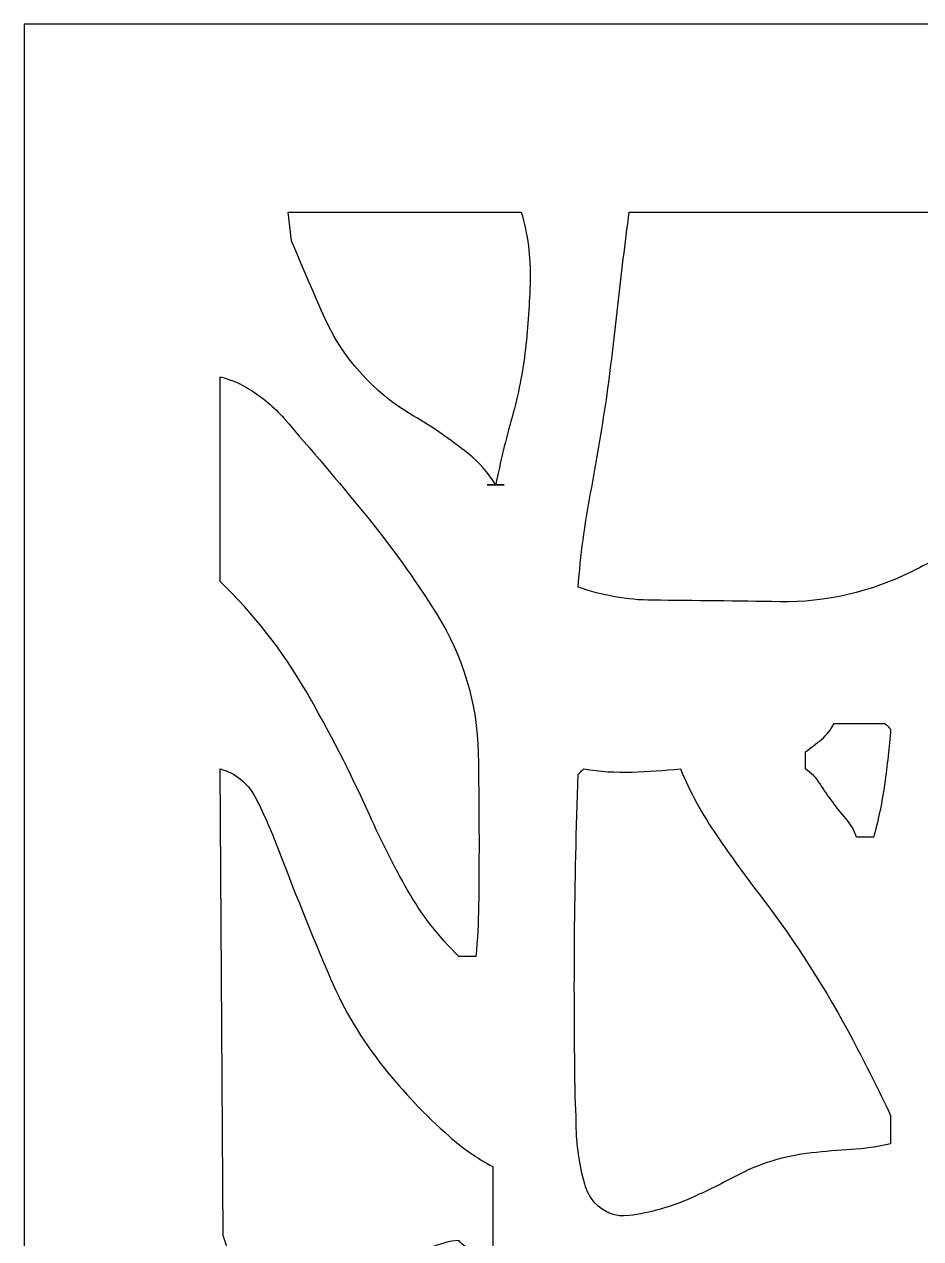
# Model space of a CAD drawing. Header units: centimetres. Extents: x -10 to 9.6, y -3.4 to 11.2.
# Drawn here: x -10.04 to -6.31, y 6.15 to 11.19 of the extents above; entities that cross this region are included whole.
import ezdxf

# ---------------------------------------------------------------- set-up
doc = ezdxf.new("R2010")
doc.units = ezdxf.units.CM
doc.header["$MEASUREMENT"] = 0
doc.layers.add('layer 1', color=7, linetype='Continuous')

msp = doc.modelspace()

# ---------------------------------------------------------------- linework, layer by layer
at = {"layer": 'layer 1', "color": 177}
for points, knots in [([(-10.03906, 11.19094), (-10.03906, 11.19094), (-0.70074, 11.19094), (-0.70074, 11.19094), (-0.70074, 11.19094), (-0.70074, 11.19094), (-0.70074, -3.4475), (-0.70074, -3.4475), (-0.70074, -3.4475), (-0.70074, -3.4475), (-10.03906, -3.4475), (-10.03906, -3.4475), (-10.03906, -3.4475), (-10.03906, -3.4475), (-10.03906, 11.19094), (-10.03906, 11.19094)], [0, 0, 0, 0, 0.2, 0.2, 0.2, 0.2, 0.4, 0.4, 0.4, 0.4, 0.6, 0.6, 0.6, 0.6, 1, 1, 1, 1]), ([(-8.92931, 10.29123), (-8.88561, 10.18889), (-8.84153, 10.08671), (-8.79709, 9.9847), (-8.79709, 9.9847), (-8.72036, 9.80864), (-8.58972, 9.66161), (-8.42388, 9.56477), (-8.42388, 9.56477), (-8.34382, 9.51801), (-8.26731, 9.46542), (-8.19498, 9.40743), (-8.19498, 9.40743), (-8.1497, 9.37113), (-8.11097, 9.32731), (-8.08052, 9.2779), (-8.08052, 9.2779), (-8.06134, 9.37243), (-8.03865, 9.46622), (-8.0125, 9.55907), (-8.0125, 9.55907), (-7.98632, 9.65205), (-7.96775, 9.74699), (-7.95697, 9.84298), (-7.95697, 9.84298), (-7.94632, 9.93761), (-7.93982, 10.03265), (-7.93746, 10.12785), (-7.93746, 10.12785), (-7.93508, 10.22357), (-7.94753, 10.31906), (-7.97435, 10.41099), (-7.97435, 10.41099), (-7.97435, 10.41099), (-8.9422, 10.41099), (-8.9422, 10.41099), (-8.9422, 10.41099), (-8.9422, 10.41099), (-8.92931, 10.29123), (-8.92931, 10.29123), (-8.92931, 10.29123), (-8.92931, 10.29123), (-8.92931, 10.29123), (-8.92931, 10.29123)], [0, 0, 0, 0, 0.0833333, 0.0833333, 0.0833333, 0.0833333, 0.1666667, 0.1666667, 0.1666667, 0.1666667, 0.25, 0.25, 0.25, 0.25, 0.3333333, 0.3333333, 0.3333333, 0.3333333, 0.4166667, 0.4166667, 0.4166667, 0.4166667, 0.5, 0.5, 0.5, 0.5, 0.5833333, 0.5833333, 0.5833333, 0.5833333, 0.6666667, 0.6666667, 0.6666667, 0.6666667, 0.75, 0.75, 0.75, 0.75, 0.8333333, 0.8333333, 0.8333333, 0.8333333, 1, 1, 1, 1]), ([(-7.5258, 10.41099), (-7.54292, 10.28113), (-7.55861, 10.1511), (-7.57287, 10.0209), (-7.57287, 10.0209), (-7.58715, 9.89047), (-7.60317, 9.76024), (-7.62093, 9.63025), (-7.62093, 9.63025), (-7.64024, 9.50063), (-7.66205, 9.37139), (-7.68634, 9.24262), (-7.68634, 9.24262), (-7.71065, 9.11376), (-7.72798, 8.98369), (-7.73826, 8.85296), (-7.73826, 8.85296), (-7.63899, 8.81741), (-7.53445, 8.79886), (-7.42901, 8.79809), (-7.42901, 8.79809), (-7.25268, 8.7968), (-7.07637, 8.79471), (-6.90007, 8.7918), (-6.90007, 8.7918), (-6.70944, 8.78868), (-6.521, 8.83193), (-6.35084, 8.91792), (-6.35084, 8.91792), (-6.2701, 8.95872), (-6.1896, 9.00002), (-6.10936, 9.0418), (-6.10936, 9.0418), (-6.0981, 9.10966), (-6.06903, 9.17334), (-6.02516, 9.22633), (-6.02516, 9.22633), (-5.9532, 9.31324), (-5.89273, 9.40903), (-5.84521, 9.51137), (-5.84521, 9.51137), (-5.79377, 9.62213), (-5.74856, 9.73567), (-5.70977, 9.85147), (-5.70977, 9.85147), (-5.67096, 9.96735), (-5.64106, 10.08602), (-5.62035, 10.20645), (-5.62035, 10.20645), (-5.60997, 10.26673), (-5.59983, 10.32705), (-5.58993, 10.38741), (-5.58993, 10.38741), (-5.59389, 10.39134), (-5.59783, 10.39527), (-5.60177, 10.39921), (-5.60177, 10.39921), (-5.60569, 10.40314), (-5.60962, 10.40706), (-5.61355, 10.41099), (-5.61355, 10.41099), (-5.61355, 10.41099), (-7.5258, 10.41099), (-7.5258, 10.41099), (-7.5258, 10.41099), (-7.5258, 10.41099), (-7.5258, 10.41099), (-7.5258, 10.41099)], [0, 0, 0, 0, 0.0555556, 0.0555556, 0.0555556, 0.0555556, 0.1111111, 0.1111111, 0.1111111, 0.1111111, 0.1666667, 0.1666667, 0.1666667, 0.1666667, 0.2222222, 0.2222222, 0.2222222, 0.2222222, 0.2777778, 0.2777778, 0.2777778, 0.2777778, 0.3333333, 0.3333333, 0.3333333, 0.3333333, 0.3888889, 0.3888889, 0.3888889, 0.3888889, 0.4444444, 0.4444444, 0.4444444, 0.4444444, 0.5, 0.5, 0.5, 0.5, 0.5555556, 0.5555556, 0.5555556, 0.5555556, 0.6111111, 0.6111111, 0.6111111, 0.6111111, 0.6666667, 0.6666667, 0.6666667, 0.6666667, 0.7222222, 0.7222222, 0.7222222, 0.7222222, 0.7777778, 0.7777778, 0.7777778, 0.7777778, 0.8333333, 0.8333333, 0.8333333, 0.8333333, 0.8888889, 0.8888889, 0.8888889, 0.8888889, 1, 1, 1, 1]), ([(-9.22555, 8.87657), (-9.08634, 8.74132), (-8.96624, 8.58765), (-8.86865, 8.41989), (-8.86865, 8.41989), (-8.77145, 8.25278), (-8.68315, 8.08061), (-8.60418, 7.90417), (-8.60418, 7.90417), (-8.55677, 7.79821), (-8.50426, 7.69464), (-8.44684, 7.59376), (-8.44684, 7.59376), (-8.38915, 7.49244), (-8.31752, 7.39977), (-8.234, 7.31842), (-8.234, 7.31842), (-8.234, 7.31842), (-8.1632, 7.31842), (-8.1632, 7.31842), (-8.1632, 7.31842), (-8.15647, 7.38798), (-8.15263, 7.45779), (-8.1517, 7.52768), (-8.1517, 7.52768), (-8.14888, 7.73947), (-8.14942, 7.95128), (-8.15332, 8.16305), (-8.15332, 8.16305), (-8.15709, 8.36746), (-8.21651, 8.56687), (-8.32528, 8.73998), (-8.32528, 8.73998), (-8.41709, 8.88612), (-8.51798, 9.02633), (-8.62736, 9.15983), (-8.62736, 9.15983), (-8.73622, 9.2927), (-8.84709, 9.42391), (-8.95995, 9.55341), (-8.95995, 9.55341), (-9.0009, 9.60041), (-9.04867, 9.64097), (-9.1017, 9.67375), (-9.1017, 9.67375), (-9.14008, 9.69748), (-9.18183, 9.71523), (-9.22554, 9.72643), (-9.22554, 9.72643), (-9.22554, 9.72643), (-9.22554, 8.87657), (-9.22554, 8.87657), (-9.22554, 8.87657), (-9.22554, 8.87657), (-9.22555, 8.87657), (-9.22555, 8.87657)], [0, 0, 0, 0, 0.0666667, 0.0666667, 0.0666667, 0.0666667, 0.1333333, 0.1333333, 0.1333333, 0.1333333, 0.2, 0.2, 0.2, 0.2, 0.2666667, 0.2666667, 0.2666667, 0.2666667, 0.3333333, 0.3333333, 0.3333333, 0.3333333, 0.4, 0.4, 0.4, 0.4, 0.4666667, 0.4666667, 0.4666667, 0.4666667, 0.5333333, 0.5333333, 0.5333333, 0.5333333, 0.6, 0.6, 0.6, 0.6, 0.6666667, 0.6666667, 0.6666667, 0.6666667, 0.7333333, 0.7333333, 0.7333333, 0.7333333, 0.8, 0.8, 0.8, 0.8, 0.8666667, 0.8666667, 0.8666667, 0.8666667, 1, 1, 1, 1]), ([(-8.11594, 9.2779), (-8.11594, 9.2779), (-8.04511, 9.2779), (-8.04511, 9.2779), (-8.04511, 9.2779), (-8.04511, 9.2779), (-8.11594, 9.2779), (-8.11594, 9.2779)], [0, 0, 0, 0, 0.3333333, 0.3333333, 0.3333333, 0.3333333, 1, 1, 1, 1]), ([(-6.46344, 8.28637), (-6.46344, 8.28637), (-6.67591, 8.28637), (-6.67591, 8.28637), (-6.67591, 8.28637), (-6.68783, 8.26059), (-6.70538, 8.23779), (-6.72727, 8.21969), (-6.72727, 8.21969), (-6.74889, 8.2018), (-6.77112, 8.18466), (-6.79391, 8.16829), (-6.79391, 8.16829), (-6.79391, 8.16829), (-6.79391, 8.09748), (-6.79391, 8.09748), (-6.79391, 8.09748), (-6.76943, 8.08105), (-6.74859, 8.05975), (-6.73269, 8.03492), (-6.73269, 8.03492), (-6.70055, 7.98469), (-6.66494, 7.93679), (-6.62612, 7.89154), (-6.62612, 7.89154), (-6.60657, 7.86876), (-6.59142, 7.84254), (-6.58145, 7.81424), (-6.58145, 7.81424), (-6.58145, 7.81424), (-6.5107, 7.81424), (-6.5107, 7.81424), (-6.5107, 7.81424), (-6.49035, 7.88732), (-6.47492, 7.96167), (-6.4645, 8.0368), (-6.4645, 8.0368), (-6.4541, 8.11187), (-6.44586, 8.18722), (-6.43981, 8.26278), (-6.43981, 8.26278), (-6.44377, 8.26668), (-6.44771, 8.27061), (-6.45163, 8.27454), (-6.45163, 8.27454), (-6.45557, 8.27849), (-6.4595, 8.28242), (-6.46344, 8.28637), (-6.46344, 8.28637), (-6.46344, 8.28637), (-6.46344, 8.28637), (-6.46344, 8.28637)], [0, 0, 0, 0, 0.0714286, 0.0714286, 0.0714286, 0.0714286, 0.1428571, 0.1428571, 0.1428571, 0.1428571, 0.2142857, 0.2142857, 0.2142857, 0.2142857, 0.2857143, 0.2857143, 0.2857143, 0.2857143, 0.3571429, 0.3571429, 0.3571429, 0.3571429, 0.4285714, 0.4285714, 0.4285714, 0.4285714, 0.5, 0.5, 0.5, 0.5, 0.5714286, 0.5714286, 0.5714286, 0.5714286, 0.6428571, 0.6428571, 0.6428571, 0.6428571, 0.7142857, 0.7142857, 0.7142857, 0.7142857, 0.7857143, 0.7857143, 0.7857143, 0.7857143, 0.8571429, 0.8571429, 0.8571429, 0.8571429, 1, 1, 1, 1]), ([(-9.03668, 5.80756), (-9.03668, 5.80756), (-8.87138, 5.80756), (-8.87138, 5.80756), (-8.87138, 5.80756), (-8.83217, 5.84849), (-8.78536, 5.88141), (-8.73358, 5.90447), (-8.73358, 5.90447), (-8.62632, 5.95224), (-8.52265, 6.00768), (-8.42337, 6.07037), (-8.42337, 6.07037), (-8.374, 6.10154), (-8.31945, 6.12368), (-8.26233, 6.13574), (-8.26233, 6.13574), (-8.26233, 6.13574), (-8.234, 6.13811), (-8.234, 6.13811), (-8.234, 6.13811), (-8.21809, 6.11693), (-8.19399, 6.1035), (-8.16762, 6.1011), (-8.16762, 6.1011), (-8.14238, 6.09881), (-8.11725, 6.09538), (-8.09232, 6.09084), (-8.09232, 6.09084), (-8.09232, 6.09084), (-8.09232, 6.44495), (-8.09232, 6.44495), (-8.09232, 6.44495), (-8.15776, 6.47949), (-8.21881, 6.52181), (-8.27412, 6.57098), (-8.27412, 6.57098), (-8.37287, 6.65874), (-8.46397, 6.75479), (-8.54639, 6.85804), (-8.54639, 6.85804), (-8.6359, 6.97017), (-8.70996, 7.09385), (-8.76655, 7.22569), (-8.76655, 7.22569), (-8.84579, 7.41032), (-8.92095, 7.59667), (-8.99199, 7.7846), (-8.99199, 7.7846), (-9.01757, 7.85237), (-9.04735, 7.91848), (-9.08112, 7.98255), (-9.08112, 7.98255), (-9.1111, 8.03938), (-9.16343, 8.08105), (-9.22554, 8.09748), (-9.22554, 8.09748), (-9.22554, 8.09748), (-9.21308, 6.15997), (-9.21308, 6.15997), (-9.21308, 6.15997), (-9.20727, 6.14317), (-9.20185, 6.12625), (-9.19682, 6.1092), (-9.19682, 6.1092), (-9.17368, 6.03085), (-9.13821, 5.95669), (-9.09173, 5.8895), (-9.09173, 5.8895), (-9.08237, 5.87597), (-9.07299, 5.86245), (-9.0636, 5.84893), (-9.0636, 5.84893), (-9.05421, 5.83542), (-9.04523, 5.82162), (-9.03668, 5.80756)], [0, 0, 0, 0, 0.05, 0.05, 0.05, 0.05, 0.1, 0.1, 0.1, 0.1, 0.15, 0.15, 0.15, 0.15, 0.2, 0.2, 0.2, 0.2, 0.25, 0.25, 0.25, 0.25, 0.3, 0.3, 0.3, 0.3, 0.35, 0.35, 0.35, 0.35, 0.4, 0.4, 0.4, 0.4, 0.45, 0.45, 0.45, 0.45, 0.5, 0.5, 0.5, 0.5, 0.55, 0.55, 0.55, 0.55, 0.6, 0.6, 0.6, 0.6, 0.65, 0.65, 0.65, 0.65, 0.7, 0.7, 0.7, 0.7, 0.75, 0.75, 0.75, 0.75, 0.8, 0.8, 0.8, 0.8, 0.85, 0.85, 0.85, 0.85, 0.9, 0.9, 0.9, 0.9, 1, 1, 1, 1]), ([(-6.43981, 6.65741), (-6.49019, 6.76337), (-6.54277, 6.86825), (-6.59755, 6.97201), (-6.59755, 6.97201), (-6.70727, 7.17983), (-6.83417, 7.37807), (-6.97696, 7.56473), (-6.97696, 7.56473), (-7.0409, 7.64832), (-7.10272, 7.73352), (-7.16236, 7.82023), (-7.16236, 7.82023), (-7.22215, 7.90716), (-7.27275, 8.00008), (-7.31332, 8.09748), (-7.31332, 8.09748), (-7.38004, 8.09069), (-7.44696, 8.08623), (-7.51398, 8.0841), (-7.51398, 8.0841), (-7.58113, 8.08198), (-7.64835, 8.08646), (-7.71463, 8.09748), (-7.71463, 8.09748), (-7.71857, 8.09356), (-7.7225, 8.08962), (-7.72644, 8.08569), (-7.72644, 8.08569), (-7.73037, 8.08175), (-7.73431, 8.07782), (-7.73826, 8.07391), (-7.73826, 8.07391), (-7.75395, 7.62545), (-7.75785, 7.17667), (-7.74998, 6.728), (-7.74998, 6.728), (-7.74771, 6.69209), (-7.74637, 6.65613), (-7.74596, 6.62016), (-7.74596, 6.62016), (-7.74502, 6.53632), (-7.73315, 6.45298), (-7.71067, 6.37219), (-7.71067, 6.37219), (-7.70265, 6.34337), (-7.68824, 6.31675), (-7.66849, 6.29427), (-7.66849, 6.29427), (-7.63318, 6.25408), (-7.58015, 6.23423), (-7.52714, 6.2414), (-7.52714, 6.2414), (-7.43822, 6.25341), (-7.35147, 6.27797), (-7.26946, 6.31437), (-7.26946, 6.31437), (-7.20784, 6.34171), (-7.14726, 6.37132), (-7.08785, 6.40317), (-7.08785, 6.40317), (-6.98863, 6.45635), (-6.88004, 6.48992), (-6.76811, 6.50203), (-6.76811, 6.50203), (-6.71333, 6.50795), (-6.65842, 6.51259), (-6.60342, 6.51594), (-6.60342, 6.51594), (-6.54833, 6.51929), (-6.49362, 6.52715), (-6.43981, 6.53942), (-6.43981, 6.53942), (-6.43981, 6.53942), (-6.43981, 6.65741), (-6.43981, 6.65741)], [0, 0, 0, 0, 0.05, 0.05, 0.05, 0.05, 0.1, 0.1, 0.1, 0.1, 0.15, 0.15, 0.15, 0.15, 0.2, 0.2, 0.2, 0.2, 0.25, 0.25, 0.25, 0.25, 0.3, 0.3, 0.3, 0.3, 0.35, 0.35, 0.35, 0.35, 0.4, 0.4, 0.4, 0.4, 0.45, 0.45, 0.45, 0.45, 0.5, 0.5, 0.5, 0.5, 0.55, 0.55, 0.55, 0.55, 0.6, 0.6, 0.6, 0.6, 0.65, 0.65, 0.65, 0.65, 0.7, 0.7, 0.7, 0.7, 0.75, 0.75, 0.75, 0.75, 0.8, 0.8, 0.8, 0.8, 0.85, 0.85, 0.85, 0.85, 0.9, 0.9, 0.9, 0.9, 1, 1, 1, 1])]:
    msp.add_open_spline(points, degree=3, knots=knots, dxfattribs=at)
at = {"layer": 'layer 1', "lineweight": 9}
for points, knots in [([(-10.03906, 11.19094), (-10.03906, 11.19094), (-0.70074, 11.19094), (-0.70074, 11.19094), (-0.70074, 11.19094), (-0.70074, 11.19094), (-0.70074, -3.4475), (-0.70074, -3.4475), (-0.70074, -3.4475), (-0.70074, -3.4475), (-10.03906, -3.4475), (-10.03906, -3.4475), (-10.03906, -3.4475), (-10.03906, -3.4475), (-10.03906, 11.19094), (-10.03906, 11.19094)], [0, 0, 0, 0, 0.2, 0.2, 0.2, 0.2, 0.4, 0.4, 0.4, 0.4, 0.6, 0.6, 0.6, 0.6, 1, 1, 1, 1]), ([(-8.92931, 10.29123), (-8.88561, 10.18889), (-8.84153, 10.08671), (-8.79709, 9.9847), (-8.79709, 9.9847), (-8.72036, 9.80864), (-8.58972, 9.66161), (-8.42388, 9.56477), (-8.42388, 9.56477), (-8.34382, 9.51801), (-8.26731, 9.46542), (-8.19498, 9.40743), (-8.19498, 9.40743), (-8.1497, 9.37113), (-8.11097, 9.32731), (-8.08052, 9.2779), (-8.08052, 9.2779), (-8.06134, 9.37243), (-8.03865, 9.46622), (-8.0125, 9.55907), (-8.0125, 9.55907), (-7.98632, 9.65205), (-7.96775, 9.74699), (-7.95697, 9.84298), (-7.95697, 9.84298), (-7.94632, 9.93761), (-7.93982, 10.03265), (-7.93746, 10.12785), (-7.93746, 10.12785), (-7.93508, 10.22357), (-7.94753, 10.31906), (-7.97435, 10.41099), (-7.97435, 10.41099), (-7.97435, 10.41099), (-8.9422, 10.41099), (-8.9422, 10.41099), (-8.9422, 10.41099), (-8.9422, 10.41099), (-8.92931, 10.29123), (-8.92931, 10.29123)], [0, 0, 0, 0, 0.0909091, 0.0909091, 0.0909091, 0.0909091, 0.1818182, 0.1818182, 0.1818182, 0.1818182, 0.2727273, 0.2727273, 0.2727273, 0.2727273, 0.3636364, 0.3636364, 0.3636364, 0.3636364, 0.4545455, 0.4545455, 0.4545455, 0.4545455, 0.5454545, 0.5454545, 0.5454545, 0.5454545, 0.6363636, 0.6363636, 0.6363636, 0.6363636, 0.7272727, 0.7272727, 0.7272727, 0.7272727, 0.8181818, 0.8181818, 0.8181818, 0.8181818, 1, 1, 1, 1]), ([(-7.5258, 10.41099), (-7.54292, 10.28113), (-7.55861, 10.1511), (-7.57287, 10.0209), (-7.57287, 10.0209), (-7.58715, 9.89047), (-7.60317, 9.76024), (-7.62093, 9.63025), (-7.62093, 9.63025), (-7.64024, 9.50063), (-7.66205, 9.37139), (-7.68634, 9.24262), (-7.68634, 9.24262), (-7.71065, 9.11376), (-7.72798, 8.98369), (-7.73826, 8.85296), (-7.73826, 8.85296), (-7.63899, 8.81741), (-7.53445, 8.79886), (-7.42901, 8.79809), (-7.42901, 8.79809), (-7.25268, 8.7968), (-7.07637, 8.79471), (-6.90007, 8.7918), (-6.90007, 8.7918), (-6.70944, 8.78868), (-6.521, 8.83193), (-6.35084, 8.91792), (-6.35084, 8.91792), (-6.2701, 8.95872), (-6.1896, 9.00002), (-6.10936, 9.0418), (-6.10936, 9.0418), (-6.0981, 9.10966), (-6.06903, 9.17334), (-6.02516, 9.22633), (-6.02516, 9.22633), (-5.9532, 9.31324), (-5.89273, 9.40903), (-5.84521, 9.51137), (-5.84521, 9.51137), (-5.79377, 9.62213), (-5.74856, 9.73567), (-5.70977, 9.85147), (-5.70977, 9.85147), (-5.67096, 9.96735), (-5.64106, 10.08602), (-5.62035, 10.20645), (-5.62035, 10.20645), (-5.60997, 10.26673), (-5.59983, 10.32705), (-5.58993, 10.38741), (-5.58993, 10.38741), (-5.59389, 10.39134), (-5.59783, 10.39527), (-5.60177, 10.39921), (-5.60177, 10.39921), (-5.60569, 10.40314), (-5.60962, 10.40706), (-5.61355, 10.41099), (-5.61355, 10.41099), (-5.61355, 10.41099), (-7.5258, 10.41099), (-7.5258, 10.41099)], [0, 0, 0, 0, 0.0588235, 0.0588235, 0.0588235, 0.0588235, 0.1176471, 0.1176471, 0.1176471, 0.1176471, 0.1764706, 0.1764706, 0.1764706, 0.1764706, 0.2352941, 0.2352941, 0.2352941, 0.2352941, 0.2941176, 0.2941176, 0.2941176, 0.2941176, 0.3529412, 0.3529412, 0.3529412, 0.3529412, 0.4117647, 0.4117647, 0.4117647, 0.4117647, 0.4705882, 0.4705882, 0.4705882, 0.4705882, 0.5294118, 0.5294118, 0.5294118, 0.5294118, 0.5882353, 0.5882353, 0.5882353, 0.5882353, 0.6470588, 0.6470588, 0.6470588, 0.6470588, 0.7058824, 0.7058824, 0.7058824, 0.7058824, 0.7647059, 0.7647059, 0.7647059, 0.7647059, 0.8235294, 0.8235294, 0.8235294, 0.8235294, 0.8823529, 0.8823529, 0.8823529, 0.8823529, 1, 1, 1, 1]), ([(-9.22555, 8.87657), (-9.08634, 8.74132), (-8.96624, 8.58765), (-8.86865, 8.41989), (-8.86865, 8.41989), (-8.77145, 8.25278), (-8.68315, 8.08061), (-8.60418, 7.90417), (-8.60418, 7.90417), (-8.55677, 7.79821), (-8.50426, 7.69464), (-8.44684, 7.59376), (-8.44684, 7.59376), (-8.38915, 7.49244), (-8.31752, 7.39977), (-8.234, 7.31842), (-8.234, 7.31842), (-8.234, 7.31842), (-8.1632, 7.31842), (-8.1632, 7.31842), (-8.1632, 7.31842), (-8.15647, 7.38798), (-8.15263, 7.45779), (-8.1517, 7.52768), (-8.1517, 7.52768), (-8.14888, 7.73947), (-8.14942, 7.95128), (-8.15332, 8.16305), (-8.15332, 8.16305), (-8.15709, 8.36746), (-8.21651, 8.56687), (-8.32528, 8.73998), (-8.32528, 8.73998), (-8.41709, 8.88612), (-8.51798, 9.02633), (-8.62736, 9.15983), (-8.62736, 9.15983), (-8.73622, 9.2927), (-8.84709, 9.42391), (-8.95995, 9.55341), (-8.95995, 9.55341), (-9.0009, 9.60041), (-9.04867, 9.64097), (-9.1017, 9.67375), (-9.1017, 9.67375), (-9.14008, 9.69748), (-9.18183, 9.71523), (-9.22554, 9.72643), (-9.22554, 9.72643), (-9.22554, 9.72643), (-9.22554, 8.87657), (-9.22554, 8.87657)], [0, 0, 0, 0, 0.0714286, 0.0714286, 0.0714286, 0.0714286, 0.1428571, 0.1428571, 0.1428571, 0.1428571, 0.2142857, 0.2142857, 0.2142857, 0.2142857, 0.2857143, 0.2857143, 0.2857143, 0.2857143, 0.3571429, 0.3571429, 0.3571429, 0.3571429, 0.4285714, 0.4285714, 0.4285714, 0.4285714, 0.5, 0.5, 0.5, 0.5, 0.5714286, 0.5714286, 0.5714286, 0.5714286, 0.6428571, 0.6428571, 0.6428571, 0.6428571, 0.7142857, 0.7142857, 0.7142857, 0.7142857, 0.7857143, 0.7857143, 0.7857143, 0.7857143, 0.8571429, 0.8571429, 0.8571429, 0.8571429, 1, 1, 1, 1]), ([(-6.46344, 8.28637), (-6.46344, 8.28637), (-6.67591, 8.28637), (-6.67591, 8.28637), (-6.67591, 8.28637), (-6.68783, 8.26059), (-6.70538, 8.23779), (-6.72727, 8.21969), (-6.72727, 8.21969), (-6.74889, 8.2018), (-6.77112, 8.18466), (-6.79391, 8.16829), (-6.79391, 8.16829), (-6.79391, 8.16829), (-6.79391, 8.09748), (-6.79391, 8.09748), (-6.79391, 8.09748), (-6.76943, 8.08105), (-6.74859, 8.05975), (-6.73269, 8.03492), (-6.73269, 8.03492), (-6.70055, 7.98469), (-6.66494, 7.93679), (-6.62612, 7.89154), (-6.62612, 7.89154), (-6.60657, 7.86876), (-6.59142, 7.84254), (-6.58145, 7.81424), (-6.58145, 7.81424), (-6.58145, 7.81424), (-6.5107, 7.81424), (-6.5107, 7.81424), (-6.5107, 7.81424), (-6.49035, 7.88732), (-6.47492, 7.96167), (-6.4645, 8.0368), (-6.4645, 8.0368), (-6.4541, 8.11187), (-6.44586, 8.18722), (-6.43981, 8.26278), (-6.43981, 8.26278), (-6.44377, 8.26668), (-6.44771, 8.27061), (-6.45163, 8.27454), (-6.45163, 8.27454), (-6.45557, 8.27849), (-6.4595, 8.28242), (-6.46344, 8.28637)], [0, 0, 0, 0, 0.0769231, 0.0769231, 0.0769231, 0.0769231, 0.1538462, 0.1538462, 0.1538462, 0.1538462, 0.2307692, 0.2307692, 0.2307692, 0.2307692, 0.3076923, 0.3076923, 0.3076923, 0.3076923, 0.3846154, 0.3846154, 0.3846154, 0.3846154, 0.4615385, 0.4615385, 0.4615385, 0.4615385, 0.5384615, 0.5384615, 0.5384615, 0.5384615, 0.6153846, 0.6153846, 0.6153846, 0.6153846, 0.6923077, 0.6923077, 0.6923077, 0.6923077, 0.7692308, 0.7692308, 0.7692308, 0.7692308, 0.8461538, 0.8461538, 0.8461538, 0.8461538, 1, 1, 1, 1]), ([(-9.03668, 5.80756), (-9.03668, 5.80756), (-8.87138, 5.80756), (-8.87138, 5.80756), (-8.87138, 5.80756), (-8.83217, 5.84849), (-8.78536, 5.88141), (-8.73358, 5.90447), (-8.73358, 5.90447), (-8.62632, 5.95224), (-8.52265, 6.00768), (-8.42337, 6.07037), (-8.42337, 6.07037), (-8.374, 6.10154), (-8.31945, 6.12368), (-8.26233, 6.13574), (-8.26233, 6.13574), (-8.26233, 6.13574), (-8.234, 6.13811), (-8.234, 6.13811), (-8.234, 6.13811), (-8.21809, 6.11693), (-8.19399, 6.1035), (-8.16762, 6.1011), (-8.16762, 6.1011), (-8.14238, 6.09881), (-8.11725, 6.09538), (-8.09232, 6.09084), (-8.09232, 6.09084), (-8.09232, 6.09084), (-8.09232, 6.44495), (-8.09232, 6.44495), (-8.09232, 6.44495), (-8.15776, 6.47949), (-8.21881, 6.52181), (-8.27412, 6.57098), (-8.27412, 6.57098), (-8.37287, 6.65874), (-8.46397, 6.75479), (-8.54639, 6.85804), (-8.54639, 6.85804), (-8.6359, 6.97017), (-8.70996, 7.09385), (-8.76655, 7.22569), (-8.76655, 7.22569), (-8.84579, 7.41032), (-8.92095, 7.59667), (-8.99199, 7.7846), (-8.99199, 7.7846), (-9.01757, 7.85237), (-9.04735, 7.91848), (-9.08112, 7.98255), (-9.08112, 7.98255), (-9.1111, 8.03938), (-9.16343, 8.08105), (-9.22554, 8.09748), (-9.22554, 8.09748), (-9.22554, 8.09748), (-9.21308, 6.15997), (-9.21308, 6.15997), (-9.21308, 6.15997), (-9.20727, 6.14317), (-9.20185, 6.12625), (-9.19682, 6.1092), (-9.19682, 6.1092), (-9.17368, 6.03085), (-9.13821, 5.95669), (-9.09173, 5.8895), (-9.09173, 5.8895), (-9.08237, 5.87597), (-9.07299, 5.86245), (-9.0636, 5.84893), (-9.0636, 5.84893), (-9.05421, 5.83542), (-9.04523, 5.82162), (-9.03668, 5.80756)], [0, 0, 0, 0, 0.05, 0.05, 0.05, 0.05, 0.1, 0.1, 0.1, 0.1, 0.15, 0.15, 0.15, 0.15, 0.2, 0.2, 0.2, 0.2, 0.25, 0.25, 0.25, 0.25, 0.3, 0.3, 0.3, 0.3, 0.35, 0.35, 0.35, 0.35, 0.4, 0.4, 0.4, 0.4, 0.45, 0.45, 0.45, 0.45, 0.5, 0.5, 0.5, 0.5, 0.55, 0.55, 0.55, 0.55, 0.6, 0.6, 0.6, 0.6, 0.65, 0.65, 0.65, 0.65, 0.7, 0.7, 0.7, 0.7, 0.75, 0.75, 0.75, 0.75, 0.8, 0.8, 0.8, 0.8, 0.85, 0.85, 0.85, 0.85, 0.9, 0.9, 0.9, 0.9, 1, 1, 1, 1]), ([(-6.43981, 6.65741), (-6.49019, 6.76337), (-6.54277, 6.86825), (-6.59755, 6.97201), (-6.59755, 6.97201), (-6.70727, 7.17983), (-6.83417, 7.37807), (-6.97696, 7.56473), (-6.97696, 7.56473), (-7.0409, 7.64832), (-7.10272, 7.73352), (-7.16236, 7.82023), (-7.16236, 7.82023), (-7.22215, 7.90716), (-7.27275, 8.00008), (-7.31332, 8.09748), (-7.31332, 8.09748), (-7.38004, 8.09069), (-7.44696, 8.08623), (-7.51398, 8.0841), (-7.51398, 8.0841), (-7.58113, 8.08198), (-7.64835, 8.08646), (-7.71463, 8.09748), (-7.71463, 8.09748), (-7.71857, 8.09356), (-7.7225, 8.08962), (-7.72644, 8.08569), (-7.72644, 8.08569), (-7.73037, 8.08175), (-7.73431, 8.07782), (-7.73826, 8.07391), (-7.73826, 8.07391), (-7.75395, 7.62545), (-7.75785, 7.17667), (-7.74998, 6.728), (-7.74998, 6.728), (-7.74771, 6.69209), (-7.74637, 6.65613), (-7.74596, 6.62016), (-7.74596, 6.62016), (-7.74502, 6.53632), (-7.73315, 6.45298), (-7.71067, 6.37219), (-7.71067, 6.37219), (-7.70265, 6.34337), (-7.68824, 6.31675), (-7.66849, 6.29427), (-7.66849, 6.29427), (-7.63318, 6.25408), (-7.58015, 6.23423), (-7.52714, 6.2414), (-7.52714, 6.2414), (-7.43822, 6.25341), (-7.35147, 6.27797), (-7.26946, 6.31437), (-7.26946, 6.31437), (-7.20784, 6.34171), (-7.14726, 6.37132), (-7.08785, 6.40317), (-7.08785, 6.40317), (-6.98863, 6.45635), (-6.88004, 6.48992), (-6.76811, 6.50203), (-6.76811, 6.50203), (-6.71333, 6.50795), (-6.65842, 6.51259), (-6.60342, 6.51594), (-6.60342, 6.51594), (-6.54833, 6.51929), (-6.49362, 6.52715), (-6.43981, 6.53942), (-6.43981, 6.53942), (-6.43981, 6.53942), (-6.43981, 6.65741), (-6.43981, 6.65741)], [0, 0, 0, 0, 0.05, 0.05, 0.05, 0.05, 0.1, 0.1, 0.1, 0.1, 0.15, 0.15, 0.15, 0.15, 0.2, 0.2, 0.2, 0.2, 0.25, 0.25, 0.25, 0.25, 0.3, 0.3, 0.3, 0.3, 0.35, 0.35, 0.35, 0.35, 0.4, 0.4, 0.4, 0.4, 0.45, 0.45, 0.45, 0.45, 0.5, 0.5, 0.5, 0.5, 0.55, 0.55, 0.55, 0.55, 0.6, 0.6, 0.6, 0.6, 0.65, 0.65, 0.65, 0.65, 0.7, 0.7, 0.7, 0.7, 0.75, 0.75, 0.75, 0.75, 0.8, 0.8, 0.8, 0.8, 0.85, 0.85, 0.85, 0.85, 0.9, 0.9, 0.9, 0.9, 1, 1, 1, 1])]:
    msp.add_open_spline(points, degree=3, knots=knots, dxfattribs=at)
msp.add_open_spline([(-8.11594, 9.2779), (-8.11594, 9.2779), (-8.04511, 9.2779), (-8.04511, 9.2779)], degree=3, dxfattribs=at)

doc.saveas('drawing.dxf')
